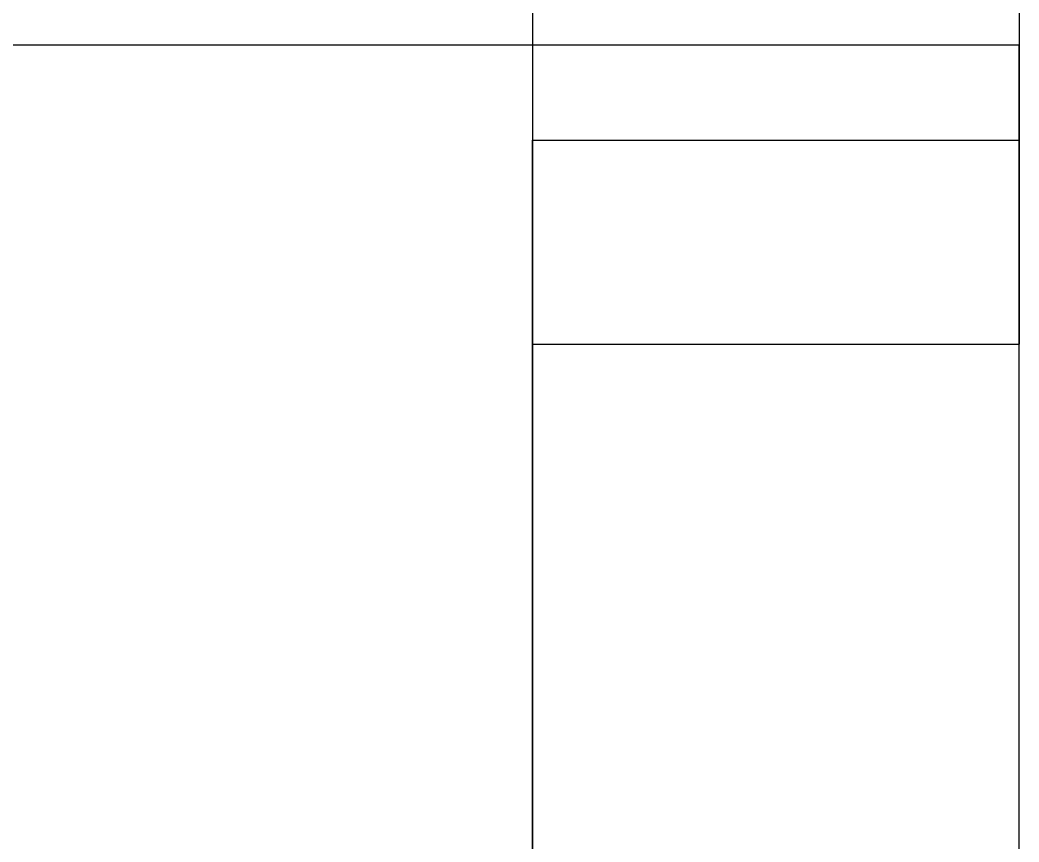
# Model space of a CAD drawing. Header units: millimetres. Extents: x 8.2 to 62.6, y 389.2 to 443.4.
# Drawn here: x 22.272 to 23.733, y 407.406 to 408.608 of the extents above; entities that cross this region are included whole.
import ezdxf

# ---------------------------------------------------------------- set-up
doc = ezdxf.new("R2010")
doc.units = ezdxf.units.MM
doc.layers.add('Feature', color=7, linetype='CONTINUOUS')

msp = doc.modelspace()

# ---------------------------------------------------------------- linework, layer by layer
at = {"layer": 'Feature'}
for p, q in [((23.0216, 409.892, -53.2047), (23.0216, 408.432, -53.2047)), ((23.0216, 409.892, -53.2047), (23.0216, 408.432, -53.2047)), ((23.7328, 409.892, -60.4183), (23.7328, 408.571, -60.4183)), ((23.7328, 409.892, -53.2047), (23.7328, 408.432, -53.2047)), ((23.7328, 409.892, -60.4183), (23.7328, 408.571, -60.4183)), ((23.7328, 409.892, -53.2047), (23.7328, 408.432, -53.2047)), ((23.0216, 409.181, -59.7071), (23.0216, 403.39, -59.7071)), ((23.0216, 409.181, -59.7071), (23.0216, 403.39, -59.7071)), ((23.7328, 408.571, -60.4183), (21.5636, 408.571, -60.4183)), ((23.7328, 408.571, -59.7833), (21.5636, 408.571, -60.4183)), ((23.7328, 408.571, -60.4183), (21.5636, 408.571, -60.4183)), ((23.7328, 408.571, -59.7833), (21.5636, 408.571, -60.4183)), ((23.7328, 406.539, -59.7833), (23.7328, 408.571, -59.7833)), ((23.7328, 408.571, -59.7833), (23.7328, 408.571, -60.4183)), ((23.7328, 408.571, -59.7833), (23.7328, 408.571, -60.4183)), ((23.7328, 406.539, -59.7833), (23.7328, 408.571, -59.7833)), ((23.0216, 404.139, -57.1417), (23.0216, 408.432, -57.1417)), ((23.0216, 408.432, -57.1417), (23.0216, 408.432, -54.4005)), ((23.0216, 408.432, -54.4005), (23.0216, 408.134, -54.2207)), ((23.0216, 408.134, -54.2207), (23.0216, 408.432, -53.2047)), ((23.0216, 408.432, -53.2047), (23.7328, 408.432, -53.2047)), ((23.0216, 408.432, -57.1417), (23.7328, 408.432, -57.1417)), ((23.0216, 404.139, -57.1417), (23.0216, 408.432, -57.1417)), ((23.0216, 408.432, -54.4005), (23.7328, 408.432, -54.4005)), ((23.0216, 408.432, -57.1417), (23.0216, 408.432, -54.4005)), ((23.0216, 408.432, -57.1417), (23.7328, 408.432, -57.1417)), ((23.0216, 408.432, -54.4005), (23.0216, 408.134, -54.2207)), ((23.0216, 408.432, -54.4005), (23.7328, 408.432, -54.4005)), ((23.0216, 408.432, -53.2047), (23.7328, 408.432, -53.2047)), ((23.0216, 408.134, -54.2207), (23.0216, 408.432, -53.2047)), ((23.7328, 408.432, -57.1417), (23.7328, 408.432, -54.4005)), ((23.7328, 404.139, -57.1417), (23.7328, 408.432, -57.1417)), ((23.7328, 408.134, -54.2207), (23.7328, 408.432, -53.2047)), ((23.7328, 408.432, -54.4005), (23.7328, 408.134, -54.2207)), ((23.7328, 404.139, -57.1417), (23.7328, 408.432, -57.1417)), ((23.7328, 408.432, -57.1417), (23.7328, 408.432, -54.4005)), ((23.7328, 408.432, -54.4005), (23.7328, 408.134, -54.2207)), ((23.7328, 408.134, -54.2207), (23.7328, 408.432, -53.2047)), ((23.0216, 408.134, -54.2207), (23.7328, 408.134, -54.2207)), ((23.0216, 408.134, -54.2207), (23.7328, 408.134, -54.2207))]:
    msp.add_line(p, q, dxfattribs=at)

doc.saveas('drawing.dxf')
